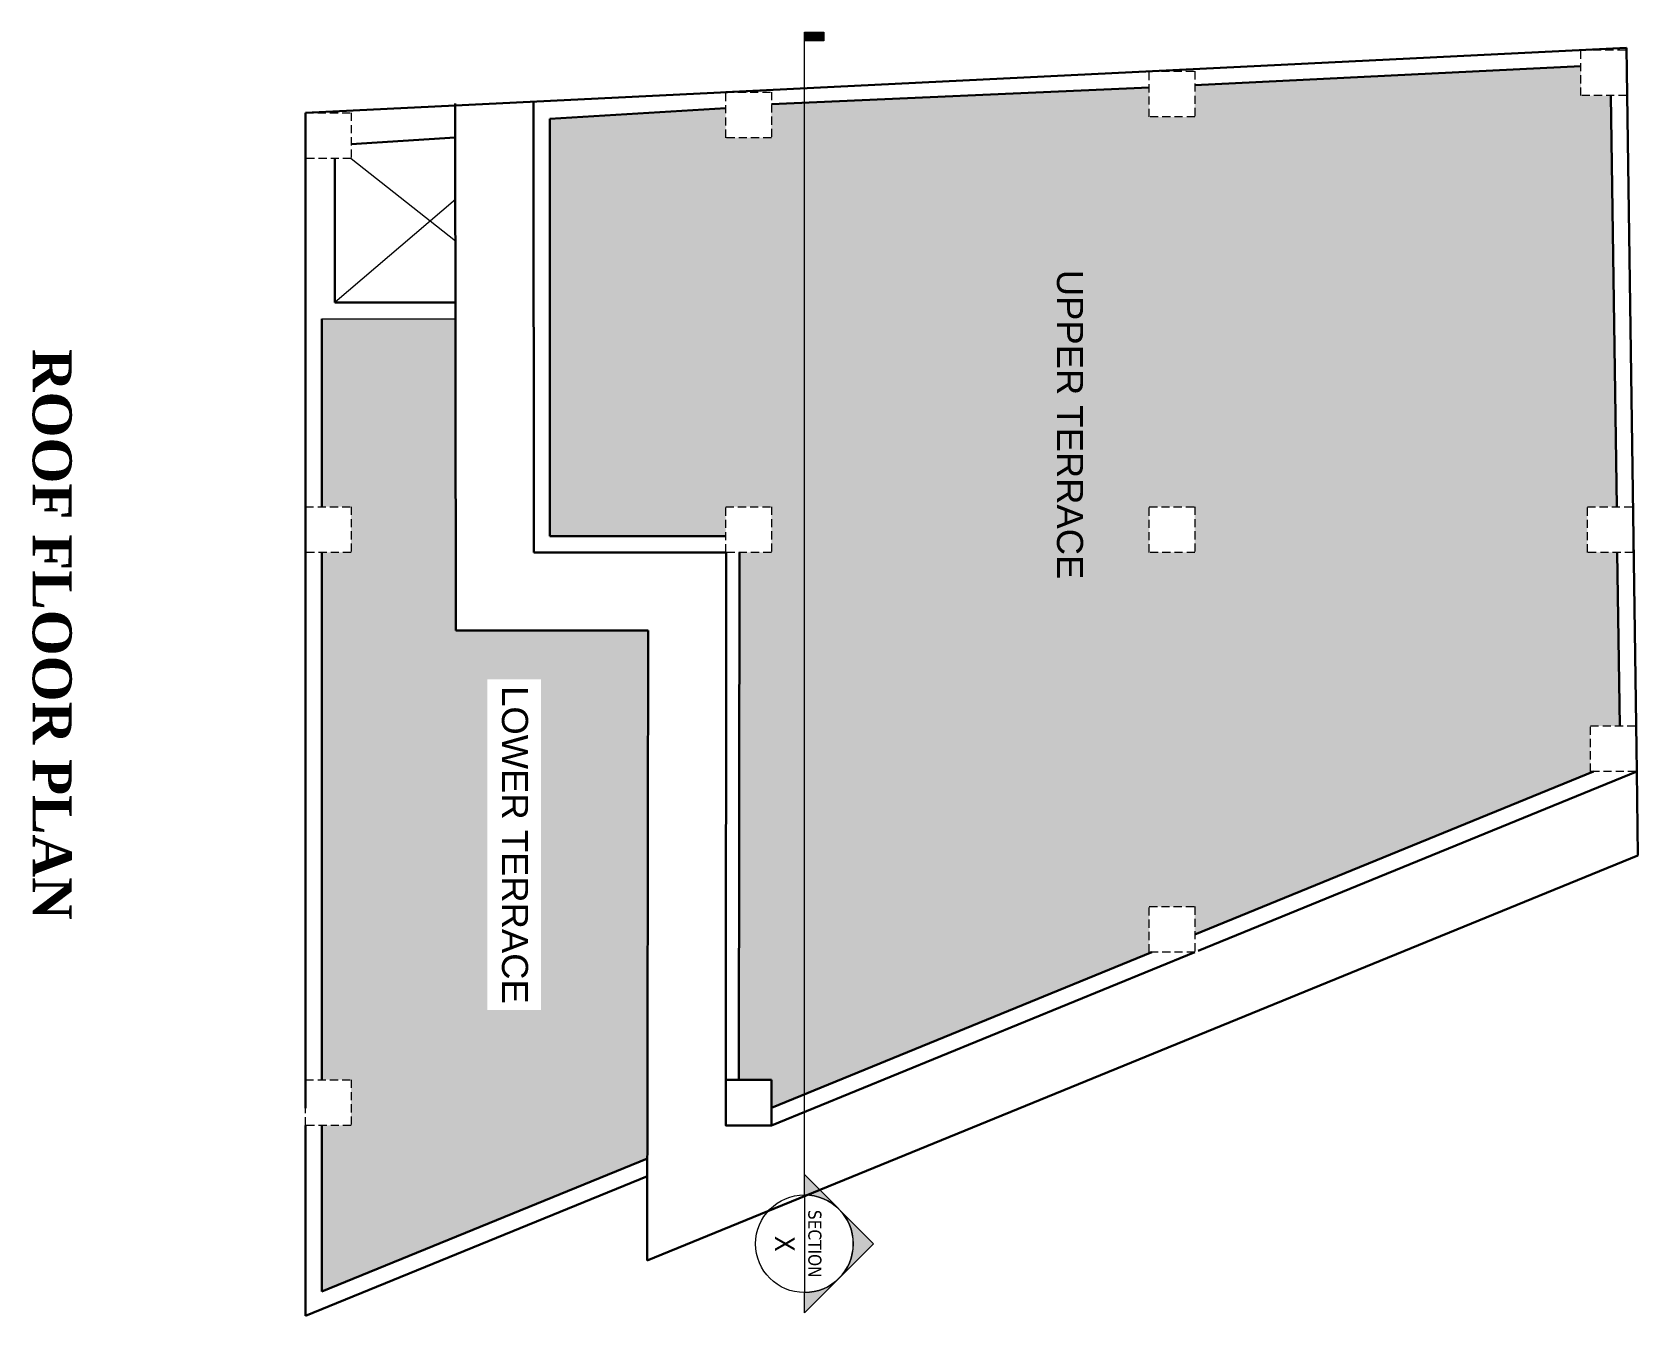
# Model space of a CAD drawing. Header units: inches. Extents: x -4737 to 13205, y 2479 to 13285.
# Drawn here: x -2198.6 to -1705.7, y 12313.5 to 12707.5 of the extents above; entities that cross this region are included whole.
import ezdxf
from ezdxf.enums import TextEntityAlignment as Align

# ---------------------------------------------------------------- set-up
doc = ezdxf.new("R2010")
doc.units = ezdxf.units.IN
doc.header["$MEASUREMENT"] = 0
doc.linetypes.add('HIDDEN', pattern=[0.375, 0.25, -0.125])
doc.linetypes.add('HIDDEN2', pattern=[0.1875, 0.125, -0.0625])
for name, color, linetype, lineweight in [('hatch-.09', 8, 'Continuous', 9), ('hatch-.09 @ 1', 8, 'Continuous', 9), ('hatch-.09 @ 96', 8, 'Continuous', 9), ('Label', 7, 'Continuous', 13), ('ns_DIMS', 1, 'Continuous', 0), ('ns_DIMS @ 1', 1, 'Continuous', 0), ('ns_TEXT', 7, 'Continuous', 13), ('WALL', 12, 'Continuous', 30), ('wall2', 1, 'Continuous', 15)]:
    doc.layers.add(name, color=color, linetype=linetype, lineweight=lineweight)
doc.styles.add('dim', font='arial.ttf', dxfattribs={"height": 7})
doc.styles.get("Standard").update_dxf_attribs({"font": 'arial.ttf'})
doc.styles.add('Tahoma', font='tahoma.ttf')
pattern_1 = [(270, (-6912.026, 17615.6543), (4.125, -8e-16), [3, -1.125]), (360, (-6912.026, 17615.6543), (1e-15, 4.125), [3, -1.125])]

# ---------------------------------------------------------------- blocks, each defined once
blk = doc.blocks.new('*U53')
h = blk.add_hatch(color=256)
edge = h.paths.add_edge_path()
edge.add_line((-0.313, 0), (-0.442, 0))
edge.add_line((-0.442, 0), (0, 0.442))
edge.add_line((0, 0.442), (0.442, 0))
edge.add_line((0.442, 0), (0.312, 0))
edge.add_arc((0, 0), 0.312, 360, 540)
blk.add_hatch(color=256).paths.add_polyline_path([(-7.747, 0.125), (-7.691, 0.125), (-7.691, 0), (-7.747, 0)])
at = {"linetype": 'HIDDEN2', "ltscale": 100}
blk.add_line((-0.313, 0), (-7.747, 0), dxfattribs=at)
blk.add_line((-0.313, 0), (0.312, 0))
blk.add_lwpolyline([(-0.313, 0), (-0.442, 0), (0, 0.442), (0.442, 0), (0.312, 0, 1)], format="xyb", close=True)
blk.add_lwpolyline([(-7.747, 0.125), (-7.691, 0.125), (-7.691, 0), (-7.747, 0)], close=True)
blk.add_circle((0, 0), 0.312)
at = {"style": 'Tahoma', "flags": 8}
blk.add_attdef('VIEWNUMBER', text='', height=0.125, dxfattribs=at).set_placement((0, 0), align=Align.BOTTOM_CENTER)
blk.add_attdef('SHEETNUMBER', text='', height=0.125, dxfattribs=at).set_placement((0, -0.063), align=Align.TOP_CENTER)
blk = doc.blocks.new('*U1647')
at = {"layer": 'hatch-.09 @ 1'}
h = blk.add_hatch(dxfattribs=at)
h.set_pattern_fill('ANGLE', color=256, scale=15, angle=-90)
h.set_pattern_definition(pattern_1)
h.paths.add_polyline_path([(-1961.51, 12685.79), (-1971.67, 12685.33), (-1971.67, 12675.07), (-1985.67, 12675.07), (-1985.67, 12684.18), (-2039.67, 12680.88), (-2039.67, 12552.81), (-1985.67, 12552.81), (-1985.67, 12561.81), (-1971.67, 12561.81), (-1971.67, 12547.81), (-1981.49, 12547.81), (-1981.67, 12385.95), (-1971.67, 12385.95), (-1971.67, 12377.35), (-1961.51, 12381.51)])
at = {"layer": 'hatch-.09 @ 96'}
h = blk.add_hatch(dxfattribs=at)
h.set_pattern_fill('ANGLE', color=256, scale=15, angle=-90)
h.set_pattern_definition(pattern_1)
h.paths.add_polyline_path([(-1961.51, 12685.79), (-1971.67, 12685.33), (-1971.67, 12675.07), (-1985.67, 12675.07), (-1985.67, 12684.18), (-2039.67, 12680.88), (-2039.67, 12552.81), (-1985.67, 12552.81), (-1985.67, 12561.81), (-1971.67, 12561.81), (-1971.67, 12547.81), (-1981.49, 12547.81), (-1981.67, 12385.95), (-1971.67, 12385.95), (-1971.67, 12377.35), (-1961.51, 12381.51)])
blk = doc.blocks.new('*U1648')
at = {"layer": 'hatch-.09 @ 1'}
h = blk.add_hatch(dxfattribs=at)
h.set_pattern_fill('ANGLE', color=256, scale=15, angle=-90)
h.set_pattern_definition(pattern_1)
h.paths.add_polyline_path([(-1713.96, 12688.01), (-1723.16, 12688.01), (-1723.16, 12697), (-1841.67, 12691.16), (-1841.67, 12681.48), (-1855.67, 12681.48), (-1855.67, 12690.5), (-1961.51, 12685.79), (-1961.51, 12381.51), (-1855.67, 12424.78), (-1855.67, 12439.1), (-1841.67, 12439.1), (-1841.67, 12430.5), (-1720.22, 12480.15), (-1720.22, 12494.55), (-1711.22, 12494.55), (-1711.97, 12547.81), (-1721.17, 12547.81), (-1721.17, 12561.81), (-1712.17, 12561.81)])
h.paths.add_polyline_path([(-1841.67, 12561.81), (-1841.67, 12547.81), (-1855.67, 12547.81), (-1855.67, 12561.81)], flags=16)
h.paths.add_polyline_path([(-1888.49, 12636.7), (-1888.49, 12537.69), (-1872, 12537.69), (-1872, 12636.7)], flags=24)
at = {"layer": 'hatch-.09 @ 96'}
h = blk.add_hatch(dxfattribs=at)
h.set_pattern_fill('ANGLE', color=256, scale=15, angle=-90)
h.set_pattern_definition(pattern_1)
h.paths.add_polyline_path([(-1713.96, 12688.01), (-1723.16, 12688.01), (-1723.16, 12697), (-1841.67, 12691.16), (-1841.67, 12681.48), (-1855.67, 12681.48), (-1855.67, 12690.5), (-1961.51, 12685.79), (-1961.51, 12381.51), (-1855.67, 12424.78), (-1855.67, 12439.1), (-1841.67, 12439.1), (-1841.67, 12430.5), (-1720.22, 12480.15), (-1720.22, 12494.55), (-1711.22, 12494.55), (-1711.97, 12547.81), (-1721.17, 12547.81), (-1721.17, 12561.81), (-1712.17, 12561.81)])
h.paths.add_polyline_path([(-1841.67, 12561.81), (-1841.67, 12547.81), (-1855.67, 12547.81), (-1855.67, 12561.81)], flags=16)
h.paths.add_polyline_path([(-1888.49, 12636.7), (-1888.49, 12537.69), (-1872, 12537.69), (-1872, 12636.7)], flags=24)

msp = doc.modelspace()

# ---------------------------------------------------------------- hatches: boundary and pattern name
at = {"layer": 'hatch-.09'}
h = msp.add_hatch(dxfattribs=at)
h.set_pattern_fill('ANGLE', color=256, scale=15, angle=-90)
h.set_pattern_definition([(270, (-6912.026, 16786.1536), (4.125, -8e-16), [3, -1.125]), (360, (-6912.026, 16786.1536), (1e-15, 4.125), [3, -1.125])])
h.paths.add_polyline_path([(-2058.87, 12508.88), (-2058.87, 12407.39), (-2042.38, 12407.39), (-2042.38, 12508.88)], flags=16)
h.paths.add_polyline_path([(-2009.7, 12361.81), (-2009.52, 12523.81), (-2068.51, 12523.81), (-2068.62, 12619.47), (-2109.67, 12619.48), (-2109.67, 12561.81), (-2100.67, 12561.81), (-2100.67, 12547.81), (-2109.67, 12547.81), (-2109.67, 12385.95), (-2100.67, 12385.95), (-2100.67, 12371.95), (-2109.67, 12371.95), (-2109.67, 12320.94)])

# ---------------------------------------------------------------- linework, layer by layer
at = {"layer": 'ns_DIMS', "linetype": 'HIDDEN', "ltscale": 10}
msp.add_line((-1841.67, 12425.1), (-1855.67, 12425.1), dxfattribs=at)
for points in [[(-1709.16, 12702.01), (-1709.16, 12688.01), (-1723.16, 12688.01), (-1723.16, 12702.01)], [(-1841.67, 12695.48), (-1841.67, 12681.48), (-1855.67, 12681.48), (-1855.67, 12695.48)], [(-1971.67, 12689.07), (-1971.67, 12675.07), (-1985.67, 12675.07), (-1985.67, 12689.07)], [(-2100.67, 12682.72), (-2100.67, 12668.72), (-2114.67, 12668.72), (-2114.67, 12682.72)], [(-2100.67, 12561.81), (-2100.67, 12547.81), (-2114.67, 12547.81), (-2114.67, 12561.81)], [(-1971.67, 12561.81), (-1971.67, 12547.81), (-1985.67, 12547.81), (-1985.67, 12561.81)], [(-1841.67, 12561.81), (-1841.67, 12547.81), (-1855.67, 12547.81), (-1855.67, 12561.81)], [(-1707.17, 12561.81), (-1707.17, 12547.81), (-1721.17, 12547.81), (-1721.17, 12561.81)], [(-1706.22, 12494.55), (-1706.22, 12480.55), (-1720.22, 12480.55), (-1720.22, 12494.55)], [(-1841.67, 12439.1), (-1841.67, 12425.1), (-1855.67, 12425.1), (-1855.67, 12439.1)], [(-2100.67, 12385.95), (-2100.67, 12371.95), (-2114.67, 12371.95), (-2114.67, 12385.95)]]:
    msp.add_lwpolyline(points, close=True, dxfattribs=at)
at = {"layer": 'WALL'}
for p, q in [((-1985.67, 12689.07), (-1709.16, 12702.7)), ((-1706.02, 12480.55), (-1709.16, 12702.7)), ((-1841.67, 12691.16), (-1723.16, 12697)), ((-1974.67, 12689.62), (-2114.67, 12682.72)), ((-1971.67, 12685.33), (-1855.67, 12690.5)), ((-2068.69, 12685.56), (-2068.51, 12523.81)), ((-2044.69, 12686.17), (-2044.53, 12547.81)), ((-1985.67, 12684.18), (-2039.67, 12680.88)), ((-1712.17, 12561.81), (-1713.96, 12688.01)), ((-2114.67, 12682.72), (-2114.67, 12377.27)), ((-2039.67, 12552.81), (-2039.67, 12680.88)), ((-2068.68, 12675.1), (-2100.67, 12673.14)), ((-2105.67, 12668.72), (-2105.67, 12624.48)), ((-2068.62, 12624.48), (-2105.67, 12624.48)), ((-2109.67, 12619.48), (-2109.67, 12561.81)), ((-1985.67, 12552.81), (-2039.67, 12552.81)), ((-2109.67, 12547.81), (-2109.67, 12385.95)), ((-1985.67, 12547.81), (-2044.53, 12547.81)), ((-1985.68, 12380.95), (-1985.49, 12547.81)), ((-1981.67, 12385.95), (-1981.49, 12547.81)), ((-1711.22, 12494.55), (-1711.97, 12547.81)), ((-2009.52, 12523.81), (-2068.51, 12523.81)), ((-2009.74, 12330.46), (-2009.52, 12523.81)), ((-1719.24, 12480.55), (-1841.67, 12430.5)), ((-1706.02, 12480.55), (-1840.67, 12425.51)), ((-1706.02, 12480.55), (-1705.66, 12454.77)), ((-1705.66, 12454.77), (-2009.74, 12330.46)), ((-1841.67, 12425.1), (-1971.67, 12371.95)), ((-1854.89, 12425.1), (-1971.67, 12377.35)), ((-2114.67, 12313.49), (-2114.67, 12371.95)), ((-2109.67, 12320.94), (-2109.67, 12371.95)), ((-2009.7, 12361.81), (-2109.67, 12320.94)), ((-2009.71, 12356.4), (-2114.67, 12313.49))]:
    msp.add_line(p, q, dxfattribs=at)
msp.add_lwpolyline([(-1971.67, 12385.95), (-1971.67, 12371.95), (-1985.67, 12371.95), (-1985.67, 12385.95)], close=True, dxfattribs=at)
at = {"layer": 'wall2'}
for p, q in [((-2100.67, 12668.72), (-2068.64, 12643.44)), ((-2068.66, 12656.1), (-2105.67, 12624.48)), ((-2114.67, 12624.48), (-2114.67, 12624.48)), ((-2109.67, 12619.48), (-2068.62, 12619.48))]:
    msp.add_line(p, q, dxfattribs=at)

# ---------------------------------------------------------------- block references
at = {"layer": 'hatch-.09'}
for name in ['*U1648', '*U1647']:
    msp.add_blockref(name, (0, 0), dxfattribs=at)
at = {"layer": 'ns_DIMS @ 1'}
ref = msp.add_blockref('*U53', (-1961.51, 12335.62), dxfattribs=dict(at, xscale=48, yscale=48, zscale=48, rotation=270))
ref.add_attrib('VIEWNUMBER', 'SECTION', dxfattribs={"layer": '0', "height": 4, "rotation": 270, "style": 'Tahoma'}).set_placement((-1961.51, 12335.62), align=Align.BOTTOM_CENTER)
ref.add_attrib('SHEETNUMBER', 'X', dxfattribs={"layer": '0', "height": 6, "rotation": 270, "style": 'Tahoma'}).set_placement((-1964.51, 12335.62), align=Align.TOP_CENTER)

# ---------------------------------------------------------------- texts
at = {"layer": 'Label', "color": 5, "linetype": 'ByBlock', "char_height": 8, "width": 128.1585, "attachment_point": 2, "rotation": 270, "style": 'dim'}
for s, insert in [('UPPER TERRACE', (-1875.99, 12587.05)), ('LOWER TERRACE', (-2046.36, 12458.02))]:
    msp.add_mtext(s, dxfattribs=dict(at, insert=insert))
at = {"layer": 'ns_TEXT', "insert": (-2186.42, 12711.36), "char_height": 14.4, "attachment_point": 1, "rotation": 270}
msp.add_mtext_dynamic_manual_height_columns('\\pi101.08881;{\\fTimes New Roman|b1|i0|c0|p18;\\H0.83333x;ROOF FLOOR PLAN}', width=373.0816, gutter_width=72, heights=[22.08], dxfattribs=at)

doc.saveas('drawing.dxf')
